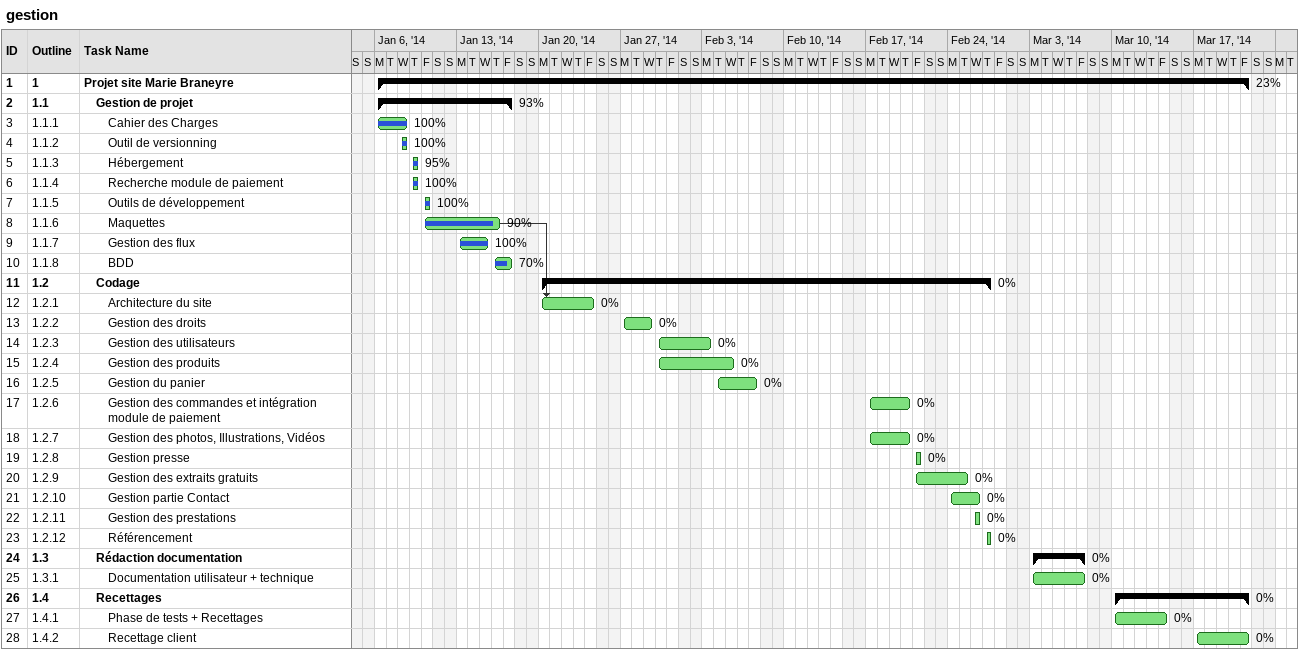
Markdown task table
gestion

| ID | WBS | Task | Start | Finish | Predecessors | % complete |
|---|---|---|---|---|---|---|
| 1 | 1 | **Projet site Marie Braneyre** | 2014-01-06 | 2014-03-21 |  | 23 |
| 2 | 1.1 | **Gestion de projet** | 2014-01-06 | 2014-01-17 |  | 93 |
| 3 | 1.1.1 | Cahier des Charges | 2014-01-06 | 2014-01-08 |  | 100 |
| 4 | 1.1.2 | Outil de versionning | 2014-01-08 | 2014-01-08 |  | 100 |
| 5 | 1.1.3 | Hébergement | 2014-01-09 | 2014-01-09 |  | 95 |
| 6 | 1.1.4 | Recherche module de paiement | 2014-01-09 | 2014-01-09 |  | 100 |
| 7 | 1.1.5 | Outils de développement | 2014-01-10 | 2014-01-10 |  | 100 |
| 8 | 1.1.6 | Maquettes | 2014-01-10 | 2014-01-16 |  | 90 |
| 9 | 1.1.7 | Gestion des flux | 2014-01-13 | 2014-01-15 |  | 100 |
| 10 | 1.1.8 | BDD | 2014-01-16 | 2014-01-17 |  | 70 |
| 11 | 1.2 | **Codage** | 2014-01-20 | 2014-02-27 |  | 0 |
| 12 | 1.2.1 | Architecture du site | 2014-01-20 | 2014-01-24 | 8 | 0 |
| 13 | 1.2.2 | Gestion des droits | 2014-01-27 | 2014-01-29 |  | 0 |
| 14 | 1.2.3 | Gestion des utilisateurs | 2014-01-30 | 2014-02-03 |  | 0 |
| 15 | 1.2.4 | Gestion des produits | 2014-01-30 | 2014-02-05 |  | 0 |
| 16 | 1.2.5 | Gestion du panier | 2014-02-04 | 2014-02-07 |  | 0 |
| 17 | 1.2.6 | Gestion des commandes et intégration module de paiement | 2014-02-17 | 2014-02-20 |  | 0 |
| 18 | 1.2.7 | Gestion des photos, Illustrations, Vidéos | 2014-02-17 | 2014-02-20 |  | 0 |
| 19 | 1.2.8 | Gestion presse | 2014-02-21 | 2014-02-21 |  | 0 |
| 20 | 1.2.9 | Gestion des extraits gratuits | 2014-02-21 | 2014-02-25 |  | 0 |
| 21 | 1.2.10 | Gestion partie Contact | 2014-02-24 | 2014-02-26 |  | 0 |
| 22 | 1.2.11 | Gestion des prestations | 2014-02-26 | 2014-02-26 |  | 0 |
| 23 | 1.2.12 | Référencement | 2014-02-27 | 2014-02-27 |  | 0 |
| 24 | 1.3 | **Rédaction documentation** | 2014-03-03 | 2014-03-07 |  | 0 |
| 25 | 1.3.1 | Documentation utilisateur + technique | 2014-03-03 | 2014-03-07 |  | 0 |
| 26 | 1.4 | **Recettages** | 2014-03-10 | 2014-03-21 |  | 0 |
| 27 | 1.4.1 | Phase de tests + Recettages | 2014-03-10 | 2014-03-14 |  | 0 |
| 28 | 1.4.2 | Recettage client | 2014-03-17 | 2014-03-21 |  | 0 |
